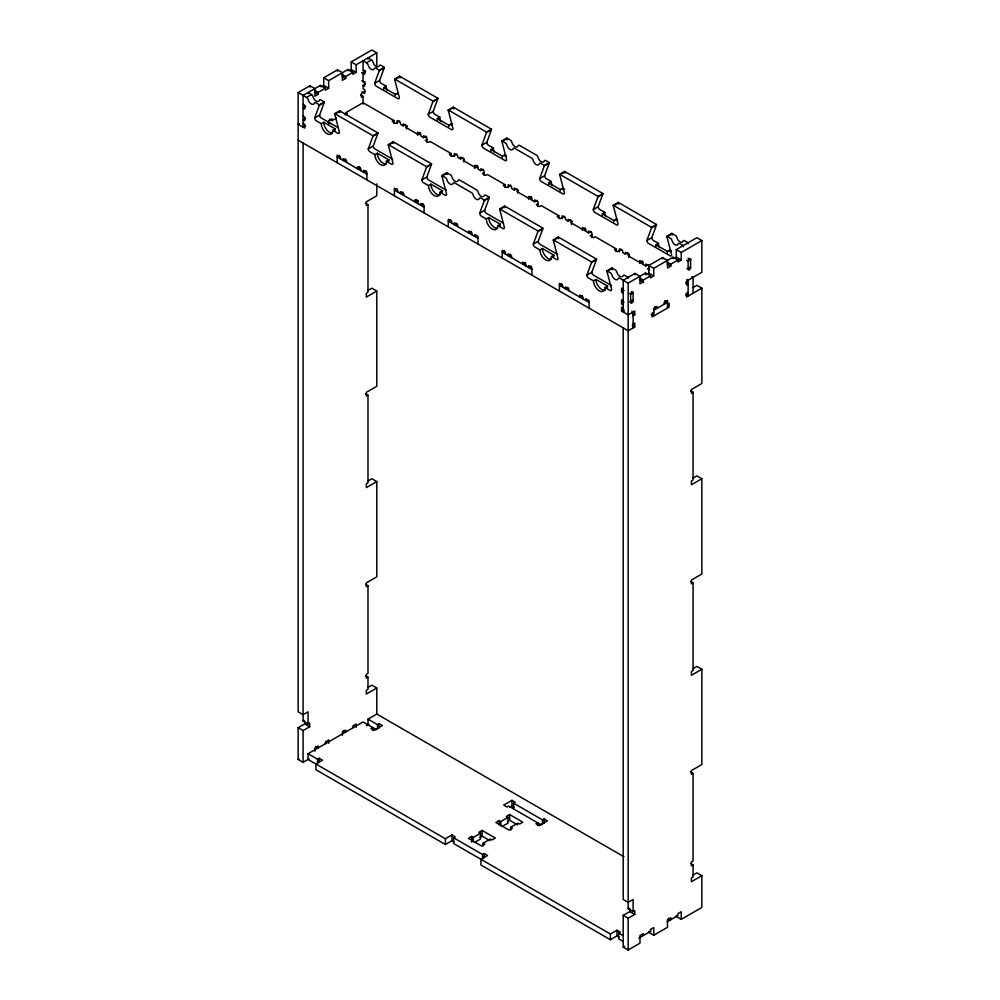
<?xml version="1.0" encoding="UTF-8"?>
<svg xmlns="http://www.w3.org/2000/svg" width="1000" height="1000" viewBox="0 0 1000 1000"><rect width="100%" height="100%" fill="white"/><g stroke="black" fill="none" stroke-linecap="round" stroke-linejoin="round"><path stroke-width="1.5" d="M321.262 123.688L323.738 122.263L335.288 128.938L332.812 130.363A8.162 4.713 60 0 1 327.038 133.7A8.162 4.713 60 0 1 321.262 123.688L316.312 120.838A2.338 1.35 60 0 1 314.662 117.975L319.312 105.325A2.338 1.35 60 0 0 319.375 104.825L324.325 101.962L320.85 99.95A2.338 1.35 60 0 0 319.288 100.325A4.662 2.7 60 0 1 316.175 101.075A4.662 2.7 60 0 1 313.062 96.737A2.338 1.35 60 0 0 311.512 94.562L308.038 92.55L308.038 93.663M314.662 117.975L319.613 115.113L324.263 102.463A2.338 1.35 60 0 0 324.325 101.962M688.138 243.863L688.138 242.75L684.663 240.738A2.338 1.35 60 0 0 683.1 241.112A4.662 2.7 60 0 1 680 241.863A4.662 2.7 60 0 1 676.888 237.525A2.338 1.35 60 0 0 675.325 235.35L671.85 233.337L666.9 236.2A2.338 1.35 60 0 0 666.963 236.788L671.612 254.8A2.338 1.35 60 0 1 669.963 255.75L648.512 243.375A2.338 1.35 60 0 1 646.862 240.512L651.812 237.65L656.462 225A2.338 1.35 60 0 0 656.525 224.5L618.25 202.4L613.288 205.25A2.338 1.35 60 0 0 613.362 205.837L618.013 223.85A2.338 1.35 60 0 1 616.362 224.812L594.913 212.425A2.338 1.35 60 0 1 593.263 209.562L598.212 206.713L602.85 194.05A2.338 1.35 60 0 0 602.925 193.55L564.637 171.45L559.688 174.3A2.338 1.35 60 0 0 559.763 174.887L564.412 192.913A2.338 1.35 60 0 1 562.762 193.863L541.3 181.475A2.338 1.35 60 0 1 539.65 178.612L544.6 175.763L549.25 163.113A2.338 1.35 60 0 0 549.325 162.6L545.837 160.6A2.338 1.35 60 0 0 544.288 160.963A4.662 2.7 60 0 1 541.175 161.713A4.662 2.7 60 0 1 538.062 157.375A2.338 1.35 60 0 0 536.512 155.2L519.65 145.475A2.338 1.35 60 0 0 518.088 145.838A4.662 2.7 60 0 1 514.975 146.588A4.662 2.7 60 0 1 511.863 142.25A2.338 1.35 60 0 0 510.312 140.075L506.825 138.075L501.875 140.925A2.338 1.35 60 0 0 501.95 141.512L506.6 159.537A2.338 1.35 60 0 1 504.95 160.487L483.5 148.1A2.338 1.35 60 0 1 481.85 145.238L486.8 142.387L491.438 129.738A2.338 1.35 60 0 0 491.512 129.225L453.225 107.125L448.275 109.987A2.338 1.35 60 0 0 448.35 110.562L453 128.588A2.338 1.35 60 0 1 451.35 129.537L429.888 117.15A2.338 1.35 60 0 1 428.237 114.3L433.188 111.438L437.837 98.787A2.338 1.35 60 0 0 437.912 98.275L399.625 76.175L394.675 79.037A2.338 1.35 60 0 0 394.75 79.625L399.387 97.638A2.338 1.35 60 0 1 397.738 98.588L376.287 86.2A2.338 1.35 60 0 1 374.637 83.35L379.288 70.7A2.338 1.35 60 0 0 379.363 70.188L384.312 67.337L380.825 65.325A2.338 1.35 60 0 0 379.275 65.7A4.662 2.7 60 0 1 378.812 66.438M374.637 83.35L379.588 80.487L384.237 67.838A2.338 1.35 60 0 0 384.312 67.337M374.862 154.637L377.337 153.212L388.888 159.875L386.413 161.312A8.162 4.713 60 0 1 380.637 164.638A8.162 4.713 60 0 1 374.862 154.637L369.913 151.775A2.338 1.35 60 0 1 368.263 148.925L372.912 136.275A2.338 1.35 60 0 0 372.975 135.762L377.925 132.912L339.65 110.812L334.7 113.663A2.338 1.35 60 0 0 334.762 114.25L339.412 132.262A2.338 1.35 60 0 1 337.762 133.225L332.812 130.363M368.263 148.925L373.212 146.062L377.863 133.412A2.338 1.35 60 0 0 377.925 132.912M428.237 114.3L432.887 101.638A2.338 1.35 60 0 0 432.962 101.137L437.912 98.275M428.462 185.588L430.938 184.163L442.488 190.825L440.012 192.25A8.162 4.713 60 0 1 434.237 195.588A8.162 4.713 60 0 1 428.462 185.588L423.512 182.725A2.338 1.35 60 0 1 421.863 179.875L426.512 167.225A2.338 1.35 60 0 0 426.587 166.713L431.538 163.863L393.25 141.75L388.3 144.613A2.338 1.35 60 0 0 388.363 145.2L393.013 163.212A2.338 1.35 60 0 1 391.362 164.163L386.413 161.312M421.863 179.875L426.812 177.013L431.463 164.363A2.338 1.35 60 0 0 431.538 163.863M481.85 145.238L486.488 132.587A2.338 1.35 60 0 0 486.562 132.088L491.512 129.225M486.275 218.962L488.75 217.537L500.3 224.2L497.825 225.637A8.162 4.713 60 0 1 492.05 228.962A8.162 4.713 60 0 1 486.275 218.962L481.325 216.1A2.338 1.35 60 0 1 479.675 213.25L484.325 200.6A2.338 1.35 60 0 0 484.387 200.087L489.338 197.237L485.863 195.225A2.338 1.35 60 0 0 484.312 195.6A4.662 2.7 60 0 1 483.675 196.475M479.675 213.25L484.625 210.387L489.275 197.738A2.338 1.35 60 0 0 489.338 197.237M539.65 178.612L544.3 165.963A2.338 1.35 60 0 0 544.375 165.463L549.325 162.6M539.875 249.913L542.35 248.475L553.9 255.15L551.425 256.575A8.162 4.713 60 0 1 545.65 259.913A8.162 4.713 60 0 1 539.875 249.913L534.925 247.05A2.338 1.35 60 0 1 533.275 244.188L537.925 231.537A2.338 1.35 60 0 0 538 231.038L542.95 228.175L504.663 206.075L499.712 208.938A2.338 1.35 60 0 0 499.775 209.525L504.425 227.537A2.338 1.35 60 0 1 502.775 228.487L497.825 225.637M533.275 244.188L538.225 241.337L542.875 228.688A2.338 1.35 60 0 0 542.95 228.175M593.263 209.562L597.9 196.912A2.338 1.35 60 0 0 597.975 196.412L602.925 193.55M593.475 280.863L595.962 279.425L607.513 286.1L605.037 287.525A8.162 4.713 60 0 1 599.263 290.863A8.162 4.713 60 0 1 593.475 280.863L588.525 278A2.338 1.35 60 0 1 586.875 275.138L591.525 262.488A2.338 1.35 60 0 0 591.6 261.988L596.55 259.125L558.263 237.025L553.312 239.887A2.338 1.35 60 0 0 553.387 240.463L558.025 258.488A2.338 1.35 60 0 1 556.375 259.438L551.425 256.575M586.875 275.138L591.825 272.288L596.475 259.637A2.338 1.35 60 0 0 596.55 259.125M646.862 240.512L651.513 227.862A2.338 1.35 60 0 0 651.575 227.35L656.525 224.5M309 758.9L303.087 762.312L298.137 759.463L298.137 727.7L303.087 730.562L309.688 726.75L309.688 722.938L308.038 723.888L308.038 711.825L303.087 714.675L298.137 711.825L298.137 92.55L309.962 85.725L314.913 88.588L314.913 96.213L318.212 94.3L318.212 92.4L325.363 88.263L325.363 90.175L328.663 88.263L328.663 80.65L323.713 77.787L323.713 85.412L328.663 88.263M323.713 77.787L337.463 69.85L342.413 72.7L342.413 80.325L345.712 78.425L345.712 76.513L352.863 72.387L352.863 74.3L356.163 72.387L356.163 64.763L376.788 52.862L376.788 66.75M356.163 72.387L351.213 69.525L351.213 61.913L371.838 50L376.788 52.862M325.363 88.263L320.412 85.412L303.087 95.412L303.087 127.175L305.562 125.738M328.663 80.65L347.912 69.525L352.863 72.387M321.438 86.725L323.713 85.412M349.562 70.487L351.213 69.525M298.137 92.55L306.562 97.425L311.512 94.562M361.825 72.775L364.712 74.438L364.712 70.625L363.062 69.675L363.062 60.788L366.538 62.787L371.488 59.938A2.338 1.35 60 0 1 373.05 62.1A4.662 2.7 60 0 0 377.612 66.888M305.562 106.688L303.087 108.112L304.738 109.062L304.738 105.262L303.087 104.3M319.312 105.325L324.263 102.463M379.288 70.7L384.237 67.838M305.562 118.438L303.087 119.862L304.738 120.812L304.738 117.013L303.087 116.05M361.825 91.825L364.712 93.488L364.712 89.688L363.062 88.725L363.062 85.237L365.538 83.812M299.375 123.6L298.137 124.312L304.738 128.125L304.738 124.312L303.087 123.362M365.238 91.287L361.388 93.513L361.388 97.312L363.038 96.363L363.038 104.113M334.762 114.25L339.712 111.388A2.338 1.35 60 0 1 339.65 110.812M394.75 79.625L399.7 76.762A2.338 1.35 60 0 1 399.625 76.175M383.85 89.162A8.162 4.713 60 0 1 383.713 87.638L386.188 86.2A8.162 4.713 60 0 0 387.15 90.438M329.5 119.225L331.975 120.65L336.438 118.075M345.175 114.938L347.375 113.663L345.725 112.713L363.05 102.713L393.85 120.5L393.85 123.35M395.125 95.675A8.162 4.713 60 0 0 395.262 94.3L398.363 93.225M393.85 120.5L392.2 121.45L395.5 123.35L399.625 120.975M372.912 136.275L377.863 133.412M432.887 101.638L437.837 98.787M339.675 155.588L337.2 157.012L366.9 174.163M345.712 159.088L343.237 160.512L343.237 158.613L346.538 160.512L346.538 162.425M397.163 123.462L397.163 120.487L400.462 122.387L400.462 124.3L403.212 125.887L405.688 124.462M388.363 145.2L393.312 142.338A2.338 1.35 60 0 1 393.25 141.75M448.35 110.562L453.3 107.713A2.338 1.35 60 0 1 453.225 107.125M437.463 120.113A8.162 4.713 60 0 1 437.312 118.575L439.8 117.15A8.162 4.713 60 0 0 440.75 121.388M366.062 170.837L363.587 172.262L363.587 170.362L366.887 172.262L366.887 179.887M417.5 135.225L417.512 132.238L420.812 134.137L420.812 136.05L423.562 137.637L426.037 136.213M448.738 126.625A8.162 4.713 60 0 0 448.875 125.25L451.35 123.825L452.587 124.537M426.85 139.55L425.2 140.5L428.5 142.4L430.15 141.45L451.062 153.525L451.062 156.375M426.512 167.225L431.463 164.363M486.488 132.587L491.438 129.738M451.062 153.525L449.412 154.475L452.713 156.375L456.838 154M376.788 713.812L376.788 688L366.337 694.038L366.337 690.225L367.987 689.275L367.987 677.212L366.337 678.162L366.337 674.35L367.987 673.4L367.987 585.75L366.337 586.7L366.337 582.888L376.788 576.85L376.788 481.587L366.337 487.612L366.337 483.8L367.987 482.85L367.987 395.2L366.337 396.15L366.337 392.35L376.788 386.312L376.788 291.038L366.337 297.075L366.337 293.263L367.987 292.312L367.987 204.662L366.337 205.613L366.337 201.8L376.788 195.763L376.788 183.863M396.875 188.612L394.4 190.037L424.1 207.188M402.912 192.113L400.438 193.538L400.438 191.637L403.738 193.538L403.738 195.45M454.375 156.488L454.375 153.512L457.675 155.425L457.675 157.325L460.425 158.912L462.9 157.487M440.012 192.25L444.963 195.113A2.338 1.35 60 0 0 446.613 194.163L441.975 176.137A2.338 1.35 60 0 1 441.9 175.562L446.85 172.7L450.337 174.713A2.338 1.35 60 0 1 451.887 176.875A4.662 2.7 60 0 0 456.45 181.663M441.975 176.137L446.925 173.287A2.338 1.35 60 0 1 446.85 172.7M501.95 141.512L506.9 138.663A2.338 1.35 60 0 1 506.825 138.075M491.062 151.062A8.162 4.713 60 0 1 490.925 149.525L493.4 148.1A8.162 4.713 60 0 0 494.35 152.338M502.337 157.562A8.162 4.713 60 0 0 502.475 156.2L504.95 154.762L506.5 155.662M423.263 203.863L420.788 205.287L420.788 203.388L424.087 205.287L424.087 212.913M464.412 159.15A1.75 1.013 0 0 0 463.713 160.825L474.712 167.175L474.712 168.25L474.725 165.263L478.025 167.175L478.025 169.075L480.775 170.662L483.25 169.237M484.062 172.575L482.413 173.525L485.712 175.438L487.362 174.475L504.975 184.638L504.975 187.5M504.975 184.638L503.325 185.588L506.625 187.5L510.75 185.113M450.775 219.737L448.3 221.175L478 238.325M484.325 200.6L489.275 197.738M544.3 165.963L549.25 163.113M456.825 223.238L454.35 224.662L454.35 222.763L457.65 224.662L457.65 226.575M508.275 187.613L508.275 184.638L511.575 186.537L511.575 188.45L514.325 190.037L516.8 188.6M499.775 209.525L504.725 206.663A2.338 1.35 60 0 1 504.663 206.075M559.763 174.887L564.712 172.037A2.338 1.35 60 0 1 564.637 171.45M548.875 184.438A8.162 4.713 60 0 1 548.737 182.9L551.213 181.475A8.162 4.713 60 0 0 552.163 185.712M367.925 290.438L371.838 288.175L376.788 291.038M471.512 231.663A1.75 1.013 0 0 1 471.125 231.488L468.65 232.925L468.65 231.012L471.95 232.925L471.95 234.825M528.625 199.363L528.625 196.388L531.925 198.287L531.925 200.2L534.675 201.788L537.15 200.35M560.15 190.95A8.162 4.713 60 0 0 560.288 189.575L562.762 188.15L564.612 189.213M537.975 203.688L536.325 204.638L539.625 206.55L541.275 205.6L558.862 215.763L558.862 218.625M558.862 215.763L557.212 216.713L560.513 218.625L564.637 216.238M537.925 231.537L542.875 228.688M597.9 196.912L602.85 194.05M504.688 250.85L502.212 252.288L531.912 269.438M510.725 254.35L508.25 255.787L508.25 253.875L511.55 255.787L511.55 257.688M562.175 218.738L562.175 215.763L565.475 217.662L565.475 219.562L568.225 221.15L570.7 219.725M553.387 240.463L558.337 237.613A2.338 1.35 60 0 1 558.263 237.025M613.362 205.837L618.312 202.975A2.338 1.35 60 0 1 618.25 202.4M602.475 215.387A8.162 4.713 60 0 1 602.337 213.85L604.812 212.425A8.162 4.713 60 0 0 605.763 216.65M525.425 262.775A1.75 1.013 0 0 1 525.037 262.6L522.55 264.037L522.55 262.137L525.85 264.037L525.85 265.95M531.075 266.112L528.6 267.538L528.6 265.625L531.9 267.538L531.9 275.163M582.525 230.487L582.537 227.512L585.837 229.412L585.837 231.312L588.587 232.913L591.062 231.475M613.75 221.887A8.162 4.713 60 0 0 613.888 220.525L616.362 219.088L617.6 219.8M591.875 234.812L590.225 235.775L593.525 237.675L595.175 236.725L616.075 248.787L616.075 251.65M591.525 262.488L596.475 259.637M651.513 227.862L656.462 225M616.075 248.787L614.425 249.75L617.725 251.65L621.85 249.262M561.888 283.888L559.412 285.312L589.125 302.462M567.938 287.387L565.45 288.812L565.45 286.913L568.763 288.812L568.763 290.712M619.388 251.762L619.388 248.787L622.688 250.688L622.688 252.6L625.438 254.188L627.913 252.75M605.037 287.525L609.987 290.387A2.338 1.35 60 0 0 611.638 289.438L606.987 271.413A2.338 1.35 60 0 1 606.912 270.825L611.862 267.975L615.35 269.975A2.338 1.35 60 0 1 616.9 272.15A4.662 2.7 60 0 0 621.475 276.938M606.987 271.413L611.938 268.562A2.338 1.35 60 0 1 611.862 267.975M666.963 236.788L671.912 233.925A2.338 1.35 60 0 1 671.85 233.337M656.075 246.325A8.162 4.713 60 0 1 655.938 244.8L658.413 243.375A8.162 4.713 60 0 0 659.375 247.6M667.35 252.838A8.162 4.713 60 0 0 667.487 251.462L669.963 250.037L671.513 250.938M639.725 263.525L639.738 260.538L643.037 262.438L643.037 264.35L645.788 265.938L648.263 264.5M653.737 275.95L648.787 273.087L648.787 265.475L653.737 268.325L653.737 275.95L650.438 277.85L650.438 275.95L643.288 280.075L643.288 281.988L639.987 283.888L639.987 276.262L635.037 273.412L623.212 280.238L623.212 312L624.45 311.275M648.787 265.475L662.537 257.538L667.487 260.387L667.487 268.012L670.788 266.1L670.788 264.2L677.938 260.075L677.938 261.975L681.237 260.075L681.237 252.45L701.862 240.538L701.862 272.3L686.462 281.188L686.462 285L688.112 284.05L685.638 282.625M681.237 260.075L676.287 257.213L676.287 249.587L696.912 237.688L701.862 240.538M649.075 267.85L647.425 268.8L649.625 270.075M606.912 270.825L610.4 272.838A2.338 1.35 60 0 1 611.95 275.012A4.662 2.7 60 0 0 615.062 279.35A4.662 2.7 60 0 0 618.175 278.6A2.338 1.35 60 0 1 619.725 278.225L628.162 283.1L645.487 273.087L650.438 275.95M653.737 268.325L672.987 257.213L677.938 260.075M646.312 274.525L648.787 273.087M674.025 258.525L676.287 257.213M623.212 289.125L621.562 288.175L621.562 291.988L624.038 290.562M630.638 294.375L633.112 292.938L631.462 291.988M623.212 300.875L621.562 299.925L621.562 303.738L624.038 302.312M623.212 308.188L621.562 307.225L621.562 311.038L624.038 309.613M633.112 315.8L634.763 314.85L634.763 311.038L628.162 314.85L621.562 311.038M653.75 310.238L667.5 302.3L664.862 300.775M693.062 287.538L696.912 285.325L701.862 288.175L701.862 383.45L691.413 389.487L691.413 393.3L693.062 392.337L693.062 479.988L691.413 480.95L691.413 484.75L701.862 478.725L701.862 573.987L691.413 580.025L691.413 583.837L693.062 582.888L693.062 670.537L691.413 671.488L691.413 675.3L701.862 669.262L701.862 764.538L691.413 770.575L691.413 774.388L693.062 773.425L693.062 861.075L691.413 862.038L691.413 865.837L693.062 864.887L693.062 876.963L691.413 877.913L691.413 881.725L701.862 875.688L701.862 907.45L681.237 919.35L676.287 916.5L676.287 915.55M633.112 324.062L634.763 323.113L634.763 326.925L628.162 330.737L298.137 140.188M653.75 312.15L652.1 313.1L652.1 316.913L669.15 307.062L669.15 303.25L667.5 304.212M688.112 292.3L686.462 293.263L686.462 297.075L701.862 288.175M367.925 480.988L371.838 478.725L376.788 481.587M693 478.125L696.912 475.863L701.862 478.725M303.087 143.05L303.087 721.038L304.113 720.438M298.137 727.7L304.738 723.888L309.688 726.75M367.925 687.412L371.838 685.15L376.788 688M298.137 759.463L298.875 759.038M623.4 941.538L618.65 938.787L618.65 933.075L620.3 932.125L617 930.212L610.4 934.025L453.638 843.525L453.638 837.8L455.288 836.85L451.987 834.95L445.375 838.75L308.038 759.463L308.038 753.737L363.038 721.988L376.312 729.65M367.987 724.837L367.987 719.125L376.788 714.05L623.975 856.762M366.475 725.713L369.05 724.225M308.038 753.737L317.55 759.237L319.2 758.288L322.5 760.188L315.9 764L315.9 769.712L445.375 844.475L451.987 840.662L454.188 841.938M367.987 719.125L377.5 724.625L379.15 723.662L382.45 725.575L374.2 730.337L370.9 728.438L372.55 727.475L372.55 730.337M693 668.675L696.912 666.413L701.862 669.262M513.587 808.9L513.587 803.188L515.237 802.237L511.938 800.325L503.688 805.1L506.987 807L508.638 806.05L541.225 824.862M509.575 807.412L511.938 806.05L514.138 807.312M474.513 842.45L480.475 839.013L480.475 833.288L473.325 837.425L471.675 836.475L468.375 838.375L481.575 846L484.875 844.087L483.225 843.138L483.225 846M483.225 843.138L490.375 839.013L492.025 839.963L495.325 838.062L482.125 830.438L478.825 832.337L480.475 833.288M502.013 826.575L507.975 823.125L507.975 817.412L500.825 821.538L499.175 820.588L495.875 822.5L509.075 830.113L512.375 828.213L510.725 827.262L510.725 830.113M510.725 827.262L517.875 823.125L519.525 824.087L522.825 822.175L509.625 814.562L506.325 816.462L507.975 817.412M479.925 837.425L482.125 836.15L490.05 840.725M507.425 821.538L509.625 820.275L517.55 824.85M453.638 837.8L482.562 854.5L484.212 853.55L487.512 855.462L480.913 859.275L480.913 864.987L610.4 939.737L617 935.938L619.2 937.2M513.587 803.188L542.513 819.887L544.163 818.938L547.463 820.85L539.212 825.612L535.913 823.7L537.562 822.75L537.562 825.612M628.162 283.1L628.162 908.713L629.188 908.125M643.288 935.55L643.288 933.65L639.987 935.55L639.987 943.175L628.162 950L623.212 947.138L623.212 915.387L629.812 911.575L634.763 914.438L634.763 910.625L633.112 911.575L628.162 908.713M693 875.088L696.912 872.825L701.862 875.688M623.212 915.387L628.162 918.238L634.763 914.438M623.212 947.138L624.688 946.287M638.9 938.088L650.975 931.112M667.062 921.825L677.938 915.537L677.938 913.637L681.237 911.737L681.237 919.35M648.787 931.425L648.787 932.375L653.737 935.238L667.487 927.3L667.487 919.675L670.788 917.763L670.788 919.675L668.312 918.238M371.488 59.938L368.013 57.925L368.013 59.037M379.363 70.188L375.875 68.188A2.338 1.35 60 0 0 374.325 68.55A4.662 2.7 60 0 1 371.213 69.3A4.662 2.7 60 0 1 368.1 64.963A2.338 1.35 60 0 0 366.538 62.787M394.675 79.037L432.962 101.137M448.275 109.987L486.562 132.088M501.875 140.925L505.363 142.938A2.338 1.35 60 0 1 506.912 145.113A4.662 2.7 60 0 0 510.025 149.45A4.662 2.7 60 0 0 513.138 148.7A2.338 1.35 60 0 1 514.7 148.325L531.562 158.062A2.338 1.35 60 0 1 533.112 160.238A4.662 2.7 60 0 0 536.225 164.575A4.662 2.7 60 0 0 539.338 163.825A2.338 1.35 60 0 1 540.887 163.45L544.375 165.463M559.688 174.3L597.975 196.412M613.288 205.25L651.575 227.35M666.9 236.2L670.375 238.212A2.338 1.35 60 0 1 671.938 240.375A4.662 2.7 60 0 0 675.037 244.713A4.662 2.7 60 0 0 678.15 243.975A2.338 1.35 60 0 1 679.712 243.6L683.188 245.613L683.188 246.725M351.213 61.913L356.163 64.763M676.287 249.587L681.237 252.45M363.35 70.588L365.513 71.838M688.737 258.45L690.588 259.525L690.588 267.7A1.75 1.013 -60 0 1 689.35 269.837A1.75 1.013 -60 0 1 688.112 269.125L686.9 268.4M363.062 70.625L365.538 72.062M688.138 258.312L690.612 259.738L688.138 261.175L686.9 260.45M386.188 86.2L381.238 83.35A2.338 1.35 60 0 1 379.588 80.487M439.8 117.15L434.837 114.3A2.338 1.35 60 0 1 433.188 111.438M493.4 148.1L488.45 145.238A2.338 1.35 60 0 1 486.8 142.387M551.213 181.475L546.25 178.612A2.338 1.35 60 0 1 544.6 175.763M604.812 212.425L599.862 209.562A2.338 1.35 60 0 1 598.212 206.713M658.413 243.375L653.462 240.512A2.338 1.35 60 0 1 651.812 237.65M362.113 72.725L363.038 73.263L363.038 81.438A1.75 1.013 -60 0 0 363.688 82.325A1.75 1.013 -60 0 0 364.95 81.525M687.188 260.413L688.112 260.95L688.112 269.125L690.612 267.675L689.663 267.162M383.713 87.638L395.262 94.3M437.312 118.575L448.875 125.25M490.925 149.525L502.475 156.2M548.737 182.9L560.288 189.575M602.337 213.85L613.888 220.525M655.938 244.8L667.487 251.462M361.825 80.712L364.712 82.375L364.712 86.188L363.062 85.237M342 74.375L345.712 76.513M667.075 262.062L670.788 264.2M691.85 276.65L693.088 277.362L693.088 293.25M342 76.275L345.712 78.425M667.075 263.962L670.788 266.1M686.9 279.513L688.138 280.225L688.138 296.1L685.7 294.688M360.562 94.938L363.038 96.363M419.288 132.325L419.975 134.512M476.5 165.35L477.188 165.75A1.75 1.013 0 0 1 477.475 165.975M530.413 196.462L531.1 196.863A1.75 1.013 0 0 1 531.475 197.175M314.5 90.25L318.212 92.4M639.575 277.938L643.288 280.075M314.5 92.163L318.212 94.3M639.575 279.837L643.288 281.988M319.375 104.825L315.9 102.812A2.338 1.35 60 0 0 314.337 103.188A4.662 2.7 60 0 1 311.225 103.925A4.662 2.7 60 0 1 308.113 99.588A2.338 1.35 60 0 0 306.562 97.425M334.7 113.663L372.975 135.762M388.3 144.613L426.587 166.713M441.9 175.562L445.375 177.562A2.338 1.35 60 0 1 446.938 179.737A4.662 2.7 60 0 0 450.05 184.075A4.662 2.7 60 0 0 453.162 183.325A2.338 1.35 60 0 1 454.712 182.963L471.575 192.688A2.338 1.35 60 0 1 473.137 194.862A4.662 2.7 60 0 0 476.25 199.2A4.662 2.7 60 0 0 479.35 198.45A2.338 1.35 60 0 1 480.913 198.088L484.387 200.087M499.712 208.938L538 231.038M553.312 239.887L591.6 261.988M631.562 291.812L633.112 292.7L633.112 300.875A1.75 1.013 -60 0 1 631.875 303.025A1.75 1.013 -60 0 1 630.638 302.312L629.712 301.775M654.575 306.913L657.05 308.337L657.05 306.425L653.75 308.337L653.75 315.963L651.112 314.438M304.625 105.913L305.562 106.45M629.4 293.425L630.638 294.137L630.638 302.312L633.112 300.875L631.875 300.163M338.387 127.863L321.262 117.975A2.338 1.35 60 0 1 319.613 115.113M392.6 159.162L374.862 148.925A2.338 1.35 60 0 1 373.212 146.062M446.512 190.287L428.462 179.875A2.338 1.35 60 0 1 426.812 177.013M503.4 223.125L486.275 213.25A2.338 1.35 60 0 1 484.625 210.387M557.612 254.438L539.875 244.188A2.338 1.35 60 0 1 538.225 241.337M611.525 285.562L593.475 275.138A2.338 1.35 60 0 1 591.825 272.288M327.675 121.988L330.325 123.513M621.562 291.988L623.212 292.938M621.562 303.738L623.212 304.688M631.875 311.275L633.112 312L633.112 327.875M632.288 313.425L634.763 314.85M358.65 166.537L359.338 166.938M415.85 199.562L416.538 199.963M632.288 325.487L634.763 326.925M365.513 203.225L367.987 204.662M690.588 390.913L693.062 392.337M365.513 393.775L367.987 395.2M690.588 581.462L693.062 582.888M365.513 584.312L367.987 585.75M690.588 772L693.062 773.425M365.513 675.775L367.987 677.212M690.588 863.462L693.062 864.887M343.237 730.562L345.712 731.988L345.712 730.088L342.413 731.988L342.413 735.325M303.087 721.038L308.038 723.888M315.738 746.438L318.212 747.862L318.212 745.962L314.913 747.862L314.913 751.2M618.65 933.075L623.4 935.825M671.912 233.925L672.2 235.05M618.312 202.975L618.6 204.1M611.938 268.562L612.225 269.688M564.712 172.037L565 173.162M558.337 237.613L558.625 238.738M506.9 138.663L507.188 139.787M504.725 206.663L505.025 207.787M453.3 107.713L453.587 108.837M446.925 173.287L447.212 174.412M399.7 76.762L399.988 77.888M393.312 142.338L393.612 143.463M339.712 111.388L340 112.513M537.975 206.55L537.975 201.788L534.675 199.875L534.675 201.788M672.987 257.213L672.987 258.525M667.5 308.012L667.5 300.4L664.2 302.3L664.2 304.212M662.537 257.538L662.537 258.962M653.737 935.238L653.737 927.613L650.438 929.513L650.438 931.425M649.087 269.625L649.087 265.938L645.788 264.025L645.788 265.938M645.487 273.087L645.487 274.525M642.212 261.012L642.212 263.875M635.037 273.412L635.037 274.837M633.112 911.575L633.112 899.5L628.162 902.362L623.212 899.5L623.212 327.875M629.812 908.475L629.812 911.575M628.725 257.525L628.737 254.188L625.438 252.275L625.438 254.188M628.162 278.488L628.162 277.375L624.688 275.375A2.338 1.35 60 0 0 623.125 275.738A4.662 2.7 60 0 1 622.663 276.475M628.162 918.238L628.162 950M617 930.212L617 935.938M610.4 934.025L610.4 939.737M591.888 237.675L591.888 232.9L588.587 231L588.587 232.913M589.113 308.188L589.113 300.562L585.812 298.663L585.812 300.562M585.013 227.987L585.013 230.837M583.062 298.975L583.062 297.075L579.763 295.163L579.763 297.075L582.238 295.637L582.25 296.7M571.525 224.5L571.525 221.15L568.225 219.25L568.225 221.15M562.7 287.225L562.7 285.325L559.4 283.412L559.4 291.038M544.163 818.938L544.163 823.225M542.513 819.887L542.513 824.175M531.1 196.863L531.1 199.725M525.037 262.6L525.037 263.675M517.625 193.012L517.625 190.037L514.325 188.125L514.325 190.037M511.938 800.325L511.938 806.05M509.625 814.562L509.625 820.275M505.5 254.2L505.5 252.288L502.2 250.387L502.2 258.012M500.825 821.538L500.825 825.825M499.175 820.588L499.175 824.875M484.212 853.55L484.212 857.837M484.075 175.425L484.075 170.662L480.775 168.762L480.775 170.662M482.562 854.5L482.562 858.787M482.125 830.438L482.125 836.15M478 244.037L478 236.412L474.7 234.513L474.7 236.412M477.188 165.75L477.188 167.537M473.325 837.425L473.325 841.712M471.675 836.475L471.675 842.188M471.125 231.488L471.125 232.562M463.713 161.9L463.725 158.912L460.425 157.012L460.425 158.912M451.987 834.95L451.987 840.662M451.6 223.075L451.6 221.175L448.3 219.262L448.3 226.887M445.375 838.75L445.375 844.475M426.863 142.4L426.863 137.637L423.562 135.725L423.562 137.637M418.038 203.7L418.038 201.8L414.738 199.887L414.738 201.8L417.212 200.375L417.225 201.438M406.5 128.875L406.512 125.887L403.212 123.975L403.212 125.887M397.688 191.95L397.688 190.05L394.387 188.137L394.387 195.763M379.15 723.662L379.15 727.95M377.5 724.625L377.5 728.913M360.838 170.675L360.838 168.775L357.537 166.863L357.537 168.775L360.012 167.338L360.025 168.412M356.163 727.387L356.163 724.05L352.863 725.95L352.863 727.862M347.912 69.525L347.912 70.725M340.487 158.925L340.487 157.025L337.188 155.113L337.188 162.738M337.463 69.85L337.463 71.275M331.975 120.65L331.975 118.75L328.675 120.65L328.675 123.513M328.663 743.263L328.663 739.925L325.363 741.838L325.363 743.737M320.412 85.412L320.412 86.6M319.2 758.288L319.2 762.575M317.55 759.237L317.55 763.525M309.962 85.725L309.962 87.15M304.738 721.513L304.738 723.888M303.087 730.562L303.087 762.312M418.462 200.662A1.75 1.013 0 0 1 417.475 200.475M419.975 132.725A1.75 1.013 0 0 1 419.975 134.15A1.75 1.013 0 0 1 417.5 134.15L406.5 127.8A1.75 1.013 0 0 1 406.087 126.75A1.75 1.013 0 0 1 407.562 126.075M477.7 166.462A1.75 1.013 0 0 1 476.613 167.4A1.75 1.013 0 0 1 474.712 167.175M585.475 228.5A1.75 1.013 0 0 1 584.587 229.6A1.75 1.013 0 0 1 582.525 229.425L571.525 223.062A1.75 1.013 0 0 1 571.112 222.013A1.75 1.013 0 0 1 572.575 221.35M642.675 261.525A1.75 1.013 0 0 1 641.8 262.625A1.75 1.013 0 0 1 639.725 262.45L628.725 256.1A1.75 1.013 0 0 1 629.425 254.412M531.6 197.475A1.75 1.013 0 0 1 530.612 198.487A1.75 1.013 0 0 1 528.625 198.287L517.625 191.938A1.75 1.013 0 0 1 517.188 190.938A1.75 1.013 0 0 1 518.5 190.238M457.3 181.462A4.662 2.7 60 0 0 458.113 180.475A2.338 1.35 60 0 1 459.663 180.1L476.525 189.838A2.338 1.35 60 0 1 478.088 192A4.662 2.7 60 0 0 482.413 196.775M332.525 133.025A8.162 4.713 60 0 1 326.688 129.787A8.162 4.713 60 0 1 323.738 122.263M335.288 128.938A8.162 4.713 60 0 1 335.15 130.3M386.475 163.912A8.162 4.713 60 0 1 380.475 160.95A8.162 4.713 60 0 1 377.337 153.212M388.888 159.875A8.162 4.713 60 0 1 388.75 161.25M440.412 194.75A8.162 4.713 60 0 1 434.263 192.113A8.162 4.713 60 0 1 430.938 184.163M442.488 190.825A8.162 4.713 60 0 1 442.35 192.2M497.537 228.3A8.162 4.713 60 0 1 491.7 225.05A8.162 4.713 60 0 1 488.75 217.537M500.3 224.2A8.162 4.713 60 0 1 500.163 225.575M551.487 259.175A8.162 4.713 60 0 1 545.487 256.225A8.162 4.713 60 0 1 542.35 248.475M553.9 255.15A8.162 4.713 60 0 1 553.763 256.525M605.425 290.025A8.162 4.713 60 0 1 599.275 287.387A8.162 4.713 60 0 1 595.962 279.425M607.513 286.1A8.162 4.713 60 0 1 607.375 287.462M669.963 250.037A8.162 4.713 60 0 1 669.825 251.412M616.362 219.088A8.162 4.713 60 0 1 616.225 220.463M562.762 188.15A8.162 4.713 60 0 1 562.625 189.513M504.95 154.762A8.162 4.713 60 0 1 504.812 156.137M451.35 123.825A8.162 4.713 60 0 1 451.213 125.188M397.738 92.875A8.162 4.713 60 0 1 397.6 94.25M363.038 73.263A1.312 0.762 -60 0 1 363.25 72.475L363.6 71.925A2.037 1.175 -60 0 1 365.05 71.162L365.225 71.225A1.338 0.775 -60 0 1 365.513 71.725M688.112 260.95A1.312 0.762 -60 0 1 688.325 260.15L688.688 259.613A2.037 1.175 -60 0 1 690.125 258.85L690.312 258.913A1.338 0.775 -60 0 1 690.6 259.513M630.638 294.137A1.312 0.762 -60 0 1 630.85 293.337L631.2 292.8A2.037 1.175 -60 0 1 632.65 292.038L632.825 292.1A1.338 0.775 -60 0 1 633.112 292.7"/></g></svg>
